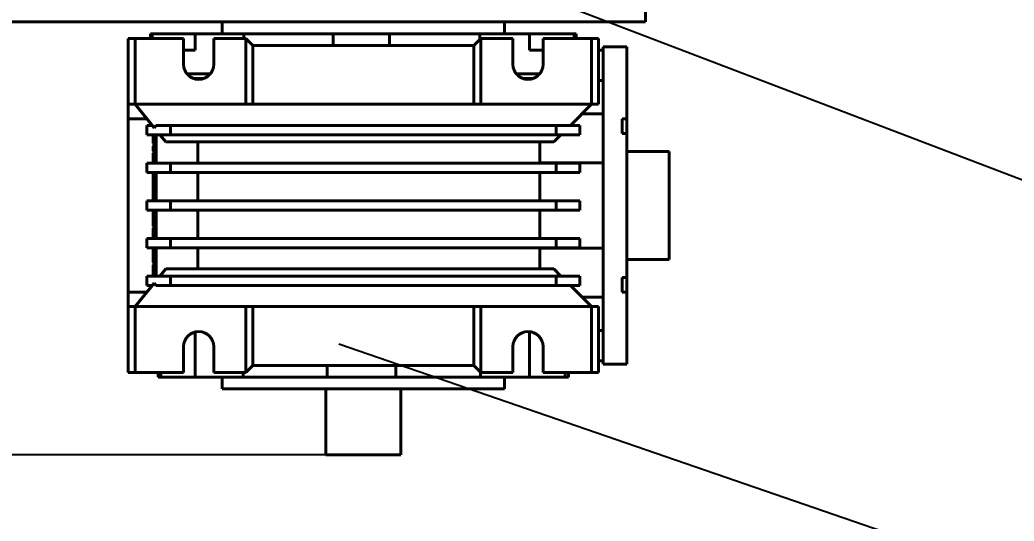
# Model space of a CAD drawing. Header units: millimetres. Extents: x 579 to 4020, y 235 to 1416.
# Drawn here: x 1054.6 to 1107.4, y 901.5 to 928.2 of the extents above; entities that cross this region are included whole.
import ezdxf

# ---------------------------------------------------------------- set-up
doc = ezdxf.new("R2010")
doc.units = ezdxf.units.MM
doc.header["$LTSCALE"] = 0.3
doc.layers.add('图形轮廓线', color=7, linetype='Continuous', lineweight=40)
doc.layers.add('细实线', color=7, linetype='Continuous', lineweight=25)
doc.styles.add('数字样式', font='gbeitc.shx', dxfattribs={"height": 5, "bigfont": 'gbcbig.shx'})
doc.dimstyles.new('4倍', dxfattribs={"dimtxt": 3.5, "dimasz": 3, "dimexe": 1.25, "dimexo": 0, "dimtad": 1, "dimtoh": 1, "dimdec": 3, "dimlfac": 4, "dimdsep": 46, "dimtxsty": '数字样式', "dimcen": 2.5, "dimadec": 0, "dimazin": 0, "dimtp": 0.03, "dimtm": 0.03, "dimtfac": 1, "dimtdec": 3, "dimtmove": 0, "dimatfit": 3, "dimfxl": 1, "dimarcsym": 0})

# ---------------------------------------------------------------- blocks, each defined once
blk = doc.blocks.new('*D156')
at = {"layer": 'Defpoints', "color": 0, "ltscale": 0.3, "transparency": 16777216}
for p in [(698.108, 947.557), (689.477, 905.057), (1074.858, 905.057)]:
    blk.add_point(p, dxfattribs=at)
at = {"layer": '细实线', "color": 0, "lineweight": -2, "ltscale": 0.3, "transparency": 16777216}
for p, q in [((698.108, 947.557), (688.227, 947.557)), ((689.477, 944.557), (689.477, 908.057)), ((1074.858, 905.057), (688.227, 905.057))]:
    blk.add_line(p, q, dxfattribs=at)
at = {"layer": '细实线', "color": 0, "ltscale": 0.3, "transparency": 16777216}
for points in [[(688.977, 944.557), (689.977, 944.557), (689.477, 947.557)], [(688.977, 908.057), (689.977, 908.057), (689.477, 905.057)]]:
    blk.add_solid(points, dxfattribs=at)
at = {"layer": '细实线', "color": 0, "ltscale": 0.3, "transparency": 16777216, "insert": (686.352, 926.307), "char_height": 5, "attachment_point": 5, "rotation": 90, "style": '数字样式'}
blk.add_mtext('170', dxfattribs=at)

msp = doc.modelspace()

# ---------------------------------------------------------------- linework, layer by layer
at = {"layer": '图形轮廓线'}
for p, q in [((1087.85816, 948.05667), (1087.85816, 928.05667)), ((1087.85816, 928.05667), (1035.35816, 928.05667)), ((1065.35816, 928.05667), (1065.35816, 927.43167)), ((1080.35816, 927.43167), (1080.35816, 928.05667)), ((1061.54566, 927.43167), (1061.54566, 927.18167)), ((1061.63255, 927.43167), (1061.54566, 927.43167)), ((1061.63255, 927.18167), (1061.63255, 927.43167)), ((1063.91757, 927.43167), (1061.63255, 927.43167)), ((1063.91757, 926.55667), (1063.91757, 927.43167)), ((1066.51184, 927.43167), (1063.91757, 927.43167)), ((1066.51184, 927.18167), (1066.51184, 927.43167)), ((1071.26309, 927.43167), (1066.51184, 927.43167)), ((1071.26309, 926.80667), (1071.26309, 927.43167)), ((1074.25754, 927.43167), (1071.26309, 927.43167)), ((1074.25754, 926.80667), (1074.25754, 927.43167)), ((1079.04939, 927.43167), (1074.25754, 927.43167)), ((1079.04939, 927.1229), (1079.04939, 927.43167)), ((1081.68935, 927.43167), (1079.04939, 927.43167)), ((1081.68935, 926.55667), (1081.68935, 927.43167)), ((1084.05765, 927.43167), (1081.68935, 927.43167)), ((1084.05765, 927.18167), (1084.05765, 927.43167)), ((1084.17066, 927.43167), (1084.05765, 927.43167)), ((1084.17066, 927.18167), (1084.17066, 927.43167)), ((1060.35816, 923.68167), (1060.35816, 927.18167)), ((1060.73316, 927.18167), (1060.35816, 927.18167)), ((1060.73316, 927.18167), (1060.73316, 923.68167)), ((1063.30816, 927.18167), (1060.73316, 927.18167)), ((1063.30816, 925.80667), (1063.30816, 927.18167)), ((1066.60816, 927.18167), (1064.90816, 927.18167)), ((1064.90816, 927.18167), (1064.90816, 925.80667)), ((1066.60816, 923.68167), (1066.60816, 927.18167)), ((1066.98316, 926.80667), (1066.60816, 927.18167)), ((1066.98316, 926.80667), (1066.98316, 923.68167)), ((1078.73316, 926.80667), (1066.98316, 926.80667)), ((1079.10816, 927.18167), (1078.73316, 926.80667)), ((1078.73316, 923.68167), (1078.73316, 926.80667)), ((1079.10816, 923.68167), (1079.10816, 927.18167)), ((1080.80816, 927.18167), (1079.10816, 927.18167)), ((1080.80816, 925.80667), (1080.80816, 927.18167)), ((1084.98316, 927.18167), (1082.40816, 927.18167)), ((1082.40816, 927.18167), (1082.40816, 925.80667)), ((1084.98316, 927.18167), (1084.98316, 923.68167)), ((1085.35816, 927.18167), (1084.98316, 927.18167)), ((1085.35816, 927.18167), (1085.35816, 923.68167)), ((1086.60816, 926.74417), (1085.60816, 926.74417)), ((1085.60816, 909.86917), (1085.60816, 926.74417)), ((1086.60816, 926.74417), (1086.60816, 926.73238)), ((1086.60816, 926.73238), (1086.85816, 926.73238)), ((1086.85816, 926.73238), (1086.85816, 922.90563)), ((1063.91757, 926.55667), (1063.30816, 926.55667)), ((1082.40816, 926.55667), (1081.68935, 926.55667)), ((1085.60816, 926.55667), (1085.35816, 926.55667)), ((1064.73266, 925.30667), (1063.48316, 925.30667)), ((1082.23316, 925.30667), (1080.98366, 925.30667)), ((1064.38655, 925.05667), (1063.82978, 925.05667)), ((1081.88655, 925.05667), (1081.32978, 925.05667)), ((1085.60816, 924.94702), (1085.35816, 924.94702)), ((1060.73316, 923.68167), (1060.35816, 923.68167)), ((1060.35816, 923.68167), (1060.35816, 922.91528)), ((1066.60816, 923.68167), (1060.73316, 923.68167)), ((1060.73316, 923.68167), (1061.74179, 922.44029)), ((1066.98316, 923.68167), (1066.60816, 923.68167)), ((1078.73316, 923.68167), (1066.98316, 923.68167)), ((1079.10816, 923.68167), (1078.73316, 923.68167)), ((1084.98316, 923.68167), (1079.10816, 923.68167)), ((1084.98316, 923.68167), (1083.85816, 922.55667)), ((1085.35816, 923.68167), (1084.98316, 923.68167)), ((1085.60816, 923.17417), (1084.47566, 923.17417)), ((1061.35585, 922.91528), (1060.35816, 922.91528)), ((1060.35816, 922.91528), (1060.35816, 913.69805)), ((1061.35816, 922.05667), (1061.35816, 922.55667)), ((1061.64723, 922.55667), (1061.35816, 922.55667)), ((1061.85816, 922.55667), (1061.74179, 922.44029)), ((1061.85816, 922.55667), (1062.60816, 922.55667)), ((1062.60816, 922.05667), (1062.60816, 922.55667)), ((1062.60816, 922.55667), (1083.10816, 922.55667)), ((1083.10816, 922.05667), (1083.10816, 922.55667)), ((1083.10816, 922.55667), (1083.85816, 922.55667)), ((1083.85816, 922.55667), (1084.35816, 922.55667)), ((1084.35816, 922.05667), (1084.35816, 922.55667)), ((1086.85816, 922.90563), (1086.60816, 922.90563)), ((1086.60816, 922.90563), (1086.60816, 922.13342)), ((1086.85816, 922.13342), (1086.85816, 922.90563)), ((1062.60816, 922.05667), (1061.35816, 922.05667)), ((1061.68316, 922.05667), (1061.68316, 922.03345)), ((1061.73316, 922.03345), (1061.68316, 922.03345)), ((1061.68316, 922.03345), (1061.68316, 921.62095)), ((1061.73316, 922.05667), (1061.73316, 920.55667)), ((1061.85816, 922.05667), (1061.85816, 920.55667)), ((1062.35816, 921.68167), (1062.05348, 922.05667)), ((1083.10816, 922.05667), (1062.60816, 922.05667)), ((1083.35816, 922.05667), (1082.98316, 921.68167)), ((1084.35816, 922.05667), (1083.10816, 922.05667)), ((1086.60816, 922.13342), (1086.85816, 922.13342)), ((1086.85816, 922.13342), (1086.85816, 914.47992)), ((1061.73316, 921.62095), (1061.68316, 921.62095)), ((1061.73316, 921.46025), (1061.68316, 921.46025)), ((1061.68316, 921.18477), (1061.68316, 921.46025)), ((1082.98316, 921.68167), (1062.35816, 921.68167)), ((1064.06452, 921.68167), (1064.06452, 920.55667)), ((1082.23316, 920.55667), (1082.23316, 921.68167)), ((1061.68316, 921.18477), (1061.73316, 921.18477)), ((1061.73316, 921.08147), (1061.68316, 921.08147)), ((1061.68316, 920.77065), (1061.68316, 921.08147)), ((1089.10816, 921.18167), (1086.85816, 921.18167)), ((1089.10816, 915.43167), (1089.10816, 921.18167)), ((1061.35816, 920.05667), (1061.35816, 920.55667)), ((1061.35816, 920.55667), (1062.60816, 920.55667)), ((1061.68316, 920.77065), (1061.73316, 920.77065)), ((1061.68316, 920.77065), (1061.68316, 920.61194)), ((1061.73316, 920.61194), (1061.68316, 920.61194)), ((1061.68316, 920.61194), (1061.68316, 920.55753)), ((1062.60816, 920.05667), (1062.60816, 920.55667)), ((1062.60816, 920.55667), (1083.10816, 920.55667)), ((1085.60816, 920.57751), (1082.23316, 920.57751)), ((1083.10816, 920.05667), (1083.10816, 920.55667)), ((1083.10816, 920.55667), (1084.35816, 920.55667)), ((1084.35816, 920.05667), (1084.35816, 920.55667)), ((1062.60816, 920.05667), (1061.35816, 920.05667)), ((1061.68316, 919.82996), (1061.68316, 920.05667)), ((1061.68316, 919.82996), (1061.73316, 919.82996)), ((1061.68316, 919.82996), (1061.68316, 919.7853)), ((1061.73316, 920.05667), (1061.73316, 918.55667)), ((1061.85816, 918.55667), (1061.85816, 920.05667)), ((1083.10816, 920.05667), (1062.60816, 920.05667)), ((1064.06452, 920.05667), (1064.06452, 918.55667)), ((1082.23316, 918.55667), (1082.23316, 920.05667)), ((1084.35816, 920.05667), (1083.10816, 920.05667)), ((1061.73316, 919.7853), (1061.68316, 919.7853)), ((1061.68316, 919.7853), (1061.68316, 919.47754)), ((1061.73316, 919.47754), (1061.68316, 919.47754)), ((1061.68316, 919.47754), (1061.68316, 919.43288)), ((1061.73316, 919.43288), (1061.68316, 919.43288)), ((1061.68316, 919.43288), (1061.68316, 919.15309)), ((1061.68316, 919.15309), (1061.68316, 918.82291)), ((1061.73316, 919.15309), (1061.68316, 919.15309)), ((1061.68316, 918.82291), (1061.73316, 918.82291)), ((1061.68316, 918.82291), (1061.68316, 918.55667)), ((1061.35816, 918.05667), (1061.35816, 918.55667)), ((1061.35816, 918.55667), (1062.60816, 918.55667)), ((1062.60816, 918.05667), (1062.60816, 918.55667)), ((1062.60816, 918.55667), (1083.10816, 918.55667)), ((1083.10816, 918.05667), (1083.10816, 918.55667)), ((1083.10816, 918.55667), (1084.35816, 918.55667)), ((1084.35816, 918.05667), (1084.35816, 918.55667)), ((1062.60816, 918.05667), (1061.35816, 918.05667)), ((1061.68316, 918.06323), (1061.68316, 917.71354)), ((1061.68316, 917.71354), (1061.73316, 917.71354)), ((1061.68316, 917.71354), (1061.68316, 917.62027)), ((1061.73316, 918.05667), (1061.73316, 916.55667)), ((1061.85816, 916.55667), (1061.85816, 918.05667)), ((1083.10816, 918.05667), (1062.60816, 918.05667)), ((1064.06452, 918.05667), (1064.06452, 916.55667)), ((1082.23316, 916.55667), (1082.23316, 918.05667)), ((1084.35816, 918.05667), (1083.10816, 918.05667)), ((1061.73316, 917.62027), (1061.68316, 917.62027)), ((1061.68316, 917.62027), (1061.68316, 917.20777)), ((1061.73316, 917.20777), (1061.68316, 917.20777)), ((1061.73316, 917.12141), (1061.68316, 917.12141)), ((1061.68316, 916.84593), (1061.68316, 917.12141)), ((1061.73316, 916.84593), (1061.68316, 916.84593)), ((1061.68316, 916.84593), (1061.68316, 916.57044)), ((1061.35816, 916.05667), (1061.35816, 916.55667)), ((1061.35816, 916.55667), (1062.60816, 916.55667)), ((1061.73316, 916.57044), (1061.68316, 916.57044)), ((1061.68316, 916.57044), (1061.68316, 916.55667)), ((1062.60816, 916.05667), (1062.60816, 916.55667)), ((1062.60816, 916.55667), (1083.10816, 916.55667)), ((1083.10816, 916.05667), (1083.10816, 916.55667)), ((1083.10816, 916.55667), (1084.35816, 916.55667)), ((1084.35816, 916.05667), (1084.35816, 916.55667)), ((1062.60816, 916.05667), (1061.35816, 916.05667)), ((1061.68316, 916.05912), (1061.68316, 915.79063)), ((1061.68316, 915.79063), (1061.73316, 915.79063)), ((1061.68316, 915.79063), (1061.68316, 915.69736)), ((1061.73316, 915.69736), (1061.68316, 915.69736)), ((1061.68316, 915.69736), (1061.68316, 915.28486)), ((1061.73316, 916.05667), (1061.73316, 914.55667)), ((1061.85816, 916.05667), (1061.85816, 914.55667)), ((1083.10816, 916.05667), (1062.60816, 916.05667)), ((1064.06452, 916.05667), (1064.06452, 914.93167)), ((1082.23316, 914.93167), (1082.23316, 916.05667)), ((1085.60816, 916.03583), (1082.23316, 916.03583)), ((1084.35816, 916.05667), (1083.10816, 916.05667)), ((1061.73316, 915.28486), (1061.68316, 915.28486)), ((1061.73316, 915.14712), (1061.68316, 915.14712)), ((1061.68316, 914.91755), (1061.68316, 915.14712)), ((1086.85816, 915.43167), (1089.10816, 915.43167)), ((1061.35816, 914.55667), (1061.35816, 914.05667)), ((1061.35816, 914.55667), (1062.60816, 914.55667)), ((1061.68316, 914.91755), (1061.68316, 914.75021)), ((1061.68316, 914.91755), (1061.73316, 914.91755)), ((1061.73316, 914.75021), (1061.68316, 914.75021)), ((1061.68316, 914.75021), (1061.68316, 914.55667)), ((1062.35816, 914.93167), (1062.05348, 914.55667)), ((1062.35816, 914.93167), (1082.98316, 914.93167)), ((1062.60816, 914.55667), (1062.60816, 914.05667)), ((1062.60816, 914.55667), (1083.10816, 914.55667)), ((1082.98316, 914.93167), (1083.35816, 914.55667)), ((1083.10816, 914.55667), (1083.10816, 914.05667)), ((1083.10816, 914.55667), (1084.35816, 914.55667)), ((1084.35816, 914.55667), (1084.35816, 914.05667)), ((1061.74179, 914.17305), (1060.73316, 912.93167)), ((1061.64723, 914.05667), (1061.35816, 914.05667)), ((1061.85816, 914.05667), (1061.74179, 914.17305)), ((1061.85816, 914.05667), (1062.60816, 914.05667)), ((1062.60816, 914.05667), (1083.10816, 914.05667)), ((1083.10816, 914.05667), (1083.85816, 914.05667)), ((1083.85816, 914.05667), (1084.98316, 912.93167)), ((1084.35816, 914.05667), (1083.85816, 914.05667)), ((1086.85816, 914.47992), (1086.60816, 914.47992)), ((1086.60816, 914.47992), (1086.60816, 913.7077)), ((1086.85816, 913.7077), (1086.85816, 914.47992)), ((1061.35585, 913.69805), (1060.35816, 913.69805)), ((1060.35816, 913.69805), (1060.35816, 912.93167)), ((1086.60816, 913.7077), (1086.85816, 913.7077)), ((1086.85816, 913.7077), (1086.85816, 909.88095)), ((1060.35816, 912.93167), (1060.35816, 909.43167)), ((1060.35816, 912.93167), (1060.73316, 912.93167)), ((1060.73316, 909.43167), (1060.73316, 912.93167)), ((1060.73316, 912.93167), (1066.60816, 912.93167)), ((1066.60816, 912.93167), (1066.60816, 909.43167)), ((1066.60816, 912.93167), (1066.98316, 912.93167)), ((1066.98316, 912.93167), (1066.98316, 909.80667)), ((1066.98316, 912.93167), (1078.73316, 912.93167)), ((1078.73316, 912.93167), (1078.73316, 909.80667)), ((1078.73316, 912.93167), (1079.10816, 912.93167)), ((1079.10816, 912.93167), (1079.10816, 909.43167)), ((1079.10816, 912.93167), (1084.98316, 912.93167)), ((1084.47566, 913.43917), (1085.60816, 913.43917)), ((1084.98316, 912.93167), (1084.98316, 909.43167)), ((1084.98316, 912.93167), (1085.35816, 912.93167)), ((1085.35816, 912.93167), (1085.35816, 909.43167)), ((1063.91357, 909.18167), (1063.91357, 911.58264)), ((1081.69276, 911.60218), (1081.69276, 909.18167)), ((1085.60816, 911.66631), (1085.35816, 911.66631)), ((1063.30816, 909.43167), (1063.30816, 910.80667)), ((1064.90816, 910.80667), (1064.90816, 909.43167)), ((1080.80816, 909.43167), (1080.80816, 910.80667)), ((1082.40816, 910.80667), (1082.40816, 909.43167)), ((1066.60816, 909.43167), (1066.98316, 909.80667)), ((1066.98316, 909.80667), (1078.73316, 909.80667)), ((1070.93507, 909.80667), (1070.93507, 909.18167)), ((1074.59377, 909.18167), (1074.59377, 909.80667)), ((1078.73316, 909.80667), (1079.10816, 909.43167)), ((1085.60816, 910.05667), (1085.35816, 910.05667)), ((1085.60816, 909.86917), (1086.60816, 909.86917)), ((1086.60816, 909.88095), (1086.60816, 909.86917)), ((1086.85816, 909.88095), (1086.60816, 909.88095)), ((1060.35816, 909.43167), (1060.73316, 909.43167)), ((1060.73316, 909.43167), (1063.30816, 909.43167)), ((1061.96066, 909.43167), (1061.96066, 909.18167)), ((1062.09976, 909.18167), (1062.09976, 909.43167)), ((1064.90816, 909.43167), (1066.60816, 909.43167)), ((1066.47808, 909.18167), (1066.47808, 909.43167)), ((1079.08309, 909.18167), (1079.08309, 909.45674)), ((1079.10816, 909.43167), (1080.80816, 909.43167)), ((1082.40816, 909.43167), (1084.98316, 909.43167)), ((1083.58464, 909.43167), (1083.58464, 909.18167)), ((1083.75566, 909.18167), (1083.75566, 909.43167)), ((1084.98316, 909.43167), (1085.35816, 909.43167)), ((1062.09976, 909.18167), (1061.96066, 909.18167)), ((1063.91357, 909.18167), (1062.09976, 909.18167)), ((1066.47808, 909.18167), (1063.91357, 909.18167)), ((1065.35816, 909.18167), (1065.35816, 908.55667)), ((1070.93507, 909.18167), (1066.47808, 909.18167)), ((1074.59377, 909.18167), (1070.93507, 909.18167)), ((1079.08309, 909.18167), (1074.59377, 909.18167)), ((1081.69276, 909.18167), (1079.08309, 909.18167)), ((1080.35816, 908.55667), (1080.35816, 909.18167)), ((1083.58464, 909.18167), (1081.69276, 909.18167)), ((1083.58464, 909.18167), (1083.75566, 909.18167)), ((1065.35816, 908.55667), (1080.35816, 908.55667)), ((1070.85816, 908.55667), (1070.85816, 905.05667)), ((1074.85816, 905.05667), (1074.85816, 908.55667)), ((1074.85816, 905.05667), (1070.85816, 905.05667))]:
    msp.add_line(p, q, dxfattribs=at)
for centre, start, end in [((1064.10816, 925.80667), 180, 360), ((1081.60816, 925.80667), 180, 360), ((1064.10816, 910.80667), 360, 180), ((1081.60816, 910.80667), 360, 180)]:
    msp.add_arc(centre, 0.8, start, end, dxfattribs=at)
at = {"layer": '细实线', "ltscale": 0.3}
for p, q in [((1077.93875, 931.10214), (1139.53621, 907.57397)), ((1071.54761, 910.95151), (1139.53621, 887.55443))]:
    msp.add_line(p, q, dxfattribs=at)

# ---------------------------------------------------------------- dimensions: what is measured, and where the dimension line sits
dim = msp.add_linear_dim(base=(689.47683, 905.05667), p1=(698.10816, 947.55667), p2=(1074.85816, 905.05667), angle=90, dimstyle='4倍', dxfattribs=at)
dim.commit()
dim.dimension.update_dxf_attribs({"geometry": '*D156', "text_midpoint": (686.35183, 926.30667)})

doc.saveas('drawing.dxf')
